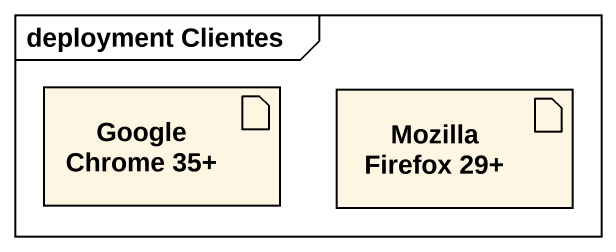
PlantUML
@startuml
mainframe deployment Clientes
artifact "Google Chrome 35+" as Google_Chrome_35
artifact "Mozilla Firefox 29+" as Mozilla_Firefox_29
@enduml
